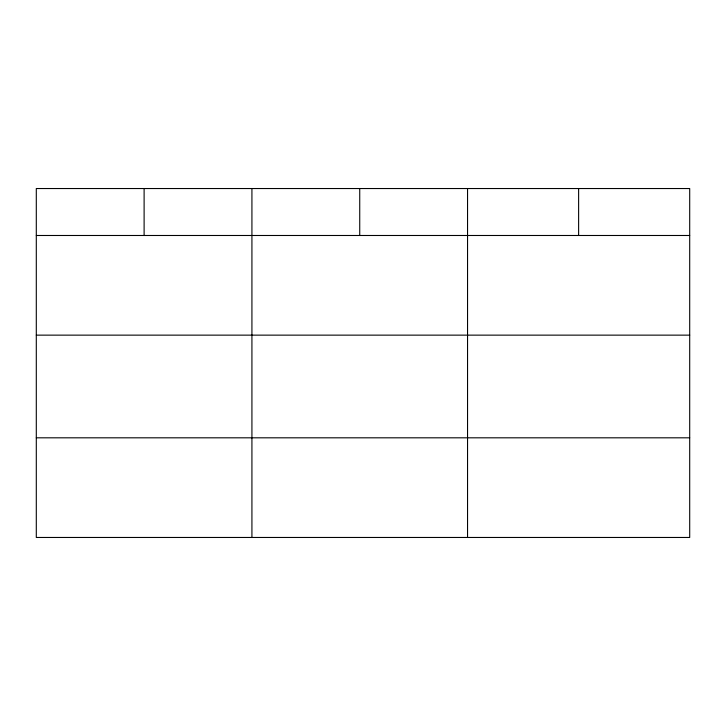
<?xml version="1.0" encoding="UTF-8"?>
<svg xmlns="http://www.w3.org/2000/svg" width="726" height="726" viewBox="0 0 726 726"><rect width="100%" height="100%" fill="white"/><g stroke="black" fill="none" stroke-linecap="round" stroke-linejoin="round"><path stroke-width="1.09" d="M689.7 335.14L689.7 188.533L36.3 188.533L36.3 537.467L689.7 537.467L689.7 335.14L36.3 335.14M36.3 235.487L689.7 235.487M36.3 437.814L689.7 437.814M578.622 188.533L578.622 235.487M467.544 188.533L467.544 537.467M359.733 188.533L359.733 235.487M251.922 188.533L251.922 537.467M144.111 188.533L144.111 235.487"/></g></svg>
